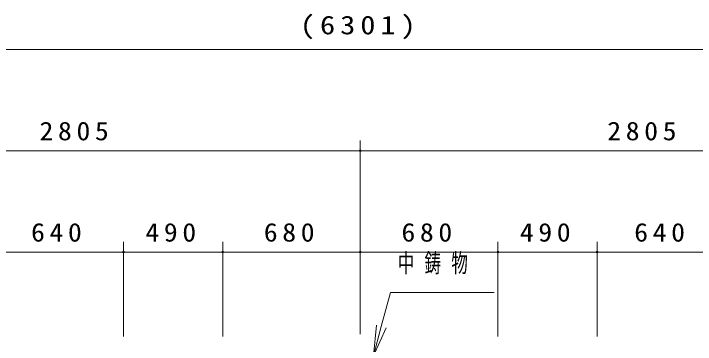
# Model space of a CAD drawing. Units: millimetres on the paper, scale 1:50. Extents: x 197 to 617, y 140 to 437.
# Drawn here: x 268.4 to 335.7, y 254.4 to 287.1 of the extents above; entities that cross this region are included whole.
import ezdxf

# ---------------------------------------------------------------- set-up
doc = ezdxf.new("R2010")
doc.units = ezdxf.units.MM
doc.layers.add('補助', color=2, linetype='Continuous', lineweight=13)
doc.styles.add('ＭＳ ゴシック', font='')
doc.styles.get('ＭＳ ゴシック').set_extended_font_data('MS Gothic')

# ---------------------------------------------------------------- blocks, each defined once
blk = doc.blocks.new('dimension_origin')
at = {"color": 0, "linetype": 'Continuous', "lineweight": -2}
blk.add_circle((0, 0), 1.25, dxfattribs=at)

msp = doc.modelspace()

# ---------------------------------------------------------------- linework, layer by layer
at = {"layer": '補助'}
for p, q in [((239.629, 283.55), (365.656, 283.55)), ((302.642, 255.435), (302.642, 274.55)), ((302.642, 255.435), (302.642, 274.55)), ((246.542, 273.55), (302.642, 273.55)), ((302.642, 273.55), (358.742, 273.55)), ((279.242, 255.22), (279.242, 264.55)), ((279.242, 255.22), (279.242, 264.55)), ((289.042, 255.22), (289.042, 264.55)), ((289.042, 255.22), (289.042, 264.55)), ((302.642, 255.435), (302.642, 264.55)), ((302.642, 255.435), (302.642, 264.55)), ((316.242, 255.22), (316.242, 264.55)), ((316.242, 255.22), (316.242, 264.55)), ((326.042, 255.22), (326.042, 264.55)), ((326.042, 255.22), (326.042, 264.55)), ((266.442, 263.55), (279.242, 263.55)), ((279.242, 263.55), (289.042, 263.55)), ((289.042, 263.55), (302.642, 263.55)), ((302.642, 263.55), (316.242, 263.55)), ((316.242, 263.55), (326.042, 263.55)), ((326.042, 263.55), (338.842, 263.55)), ((304.719, 256.188), (305.618, 259.545)), ((305.618, 259.545), (306.618, 259.545)), ((306.618, 259.545), (315.88, 259.545)), ((304.236, 256.318), (303.942, 253.29)), ((303.942, 253.29), (304.719, 256.188)), ((305.202, 256.059), (303.942, 253.29))]:
    msp.add_line(p, q, dxfattribs=at)

# ---------------------------------------------------------------- block references
at = {"layer": '補助', "xscale": 0.0667, "yscale": 0.0667}
for p in [(302.642, 273.55), (279.242, 263.55), (289.042, 263.55), (302.642, 263.55), (316.242, 263.55), (326.042, 263.55)]:
    msp.add_blockref('dimension_origin', p, dxfattribs=at)
at = {"layer": '補助', "xscale": 0.0667, "yscale": 0.0667, "rotation": 180}
for p in [(302.642, 273.55), (279.242, 263.55), (289.042, 263.55), (302.642, 263.55), (316.242, 263.55), (326.042, 263.55)]:
    msp.add_blockref('dimension_origin', p, dxfattribs=at)

# ---------------------------------------------------------------- texts
at = {"layer": '補助', "char_height": 1.833, "style": 'ＭＳ ゴシック'}
for s, insert, attachment_point in [('\\T1.33;\\W1.2;(6301)', (302.642, 284.55), 8), ('\\T1.33;\\W1.1;2805', (274.592, 274.55), 8), ('\\T1.33;\\W1.1;2805', (330.692, 274.55), 8), ('\\T1.33;\\W1.1;640', (272.842, 264.55), 8), ('\\T1.33;\\W1.1;490', (284.142, 264.55), 8), ('\\T1.33;\\W1.1;680', (295.842, 264.55), 8), ('\\T1.33;\\W1.1;680', (309.442, 264.55), 8), ('\\T1.33;\\W1.1;490', (321.142, 264.55), 8), ('\\T1.33;\\W1.1;640', (332.442, 264.55), 8), ('\\T1.63;\\W0.65;中鋳物', (306.343, 263.379), 1)]:
    msp.add_mtext(s, dxfattribs=dict(at, insert=insert, attachment_point=attachment_point))

doc.saveas('drawing.dxf')
